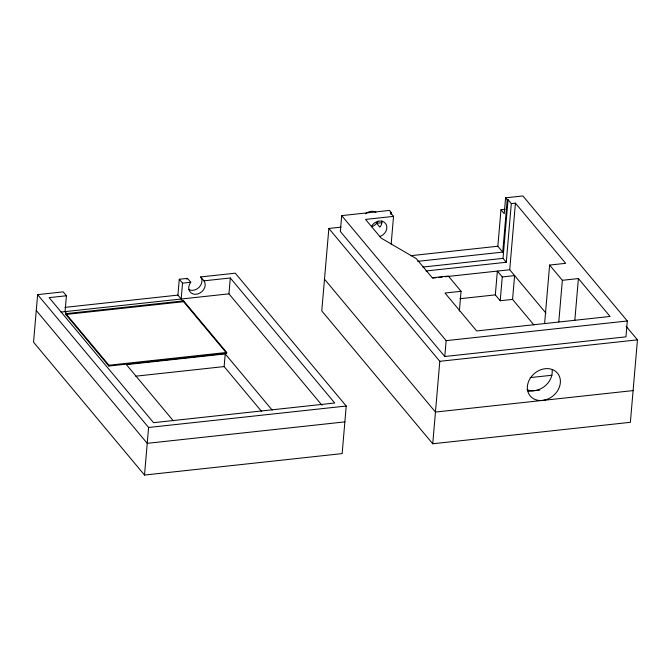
<?xml version="1.0" encoding="UTF-8"?>
<svg xmlns="http://www.w3.org/2000/svg" width="671" height="671" viewBox="0 0 671 671"><rect width="100%" height="100%" fill="white"/><g stroke="black" fill="none" stroke-linecap="round" stroke-linejoin="round"><path stroke-width="1.01" d="M66.689 313.575L65.062 311.629L66.421 295.768L63.158 291.86L37.626 294.628L33.55 342.202L144.508 475.051L342.151 453.596L346.228 406.03L235.269 273.181L200.688 276.93A8.882 7.28 -39.9 0 1 199.228 287.171A8.882 7.28 -39.9 0 1 188.61 289.528M65.8 314.464L65.867 313.667L183.636 300.885L226.706 352.46L226.639 353.256L108.878 366.039L65.8 314.464L183.569 301.682L226.639 353.256M108.878 366.039L108.945 365.242L65.867 313.667M144.508 475.051L148.585 427.477L37.626 294.628M182.806 300.977L177.916 295.114L179.274 279.253L187.511 278.364L190.774 282.273A8.882 7.28 -39.9 0 0 190.908 292.774A8.882 7.28 -39.9 0 0 201.988 291.575A8.882 7.28 -39.9 0 0 203.95 280.839L200.688 276.93M181.178 299.023L182.537 283.162L179.274 279.253M183.569 301.682L183.636 300.885M321.988 405.242L228.945 293.839L230.304 277.979L203.95 280.839M261.682 411.549L224.131 366.584L225.221 353.902L126.391 364.63L173.336 420.834M341.061 227.133L328.849 228.459L321.778 310.916L432.736 443.766L630.379 422.311L637.45 339.853L626.085 326.249M390.925 214.435L391.101 212.38L389.474 210.426L341.707 215.617L340.348 231.47L444.781 356.502L625.951 336.842L627.31 320.981L522.885 195.949L505.59 197.828L504.231 213.68L500.969 209.771L505.053 209.327M391.159 244.169L393.541 216.381L390.279 212.472L391.101 212.38M432.736 443.766L439.807 361.308L328.849 228.459M444.781 356.502L446.14 340.65L341.707 215.617M459.358 311.067L461.061 291.298L448.329 276.058L432.275 277.802L416.23 258.603L381.162 238.113L365.544 219.417L393.541 216.381M417.723 261.338L502.738 252.103L497.84 246.249L500.969 209.771M500.222 300.734L495.324 294.879L497.362 271.092L502.26 276.955L500.222 300.734L512.569 299.4L533.915 324.957M502.738 252.103L507.217 199.773L505.59 197.828M426.035 270.975L506.278 262.269L503.015 258.36L508.048 199.69L507.217 199.773M506.278 262.269L511.31 203.598L508.048 199.69M545.959 313.147L509.717 269.75L515.429 203.145L511.31 203.598M512.569 299.4L514.607 275.613L502.26 276.955M544.626 323.338L549.624 265.062L565.678 263.326L515.429 203.145M558.784 321.929L562.348 280.302L549.624 265.062M574.837 320.184L578.41 278.557L562.348 280.302M381.765 222.713L376.616 223.275L379.878 227.184A8.882 7.28 -39.9 0 0 381.916 220.818M410.753 255.701L497.84 246.249M66.421 295.768L49.126 297.647L153.558 422.68L334.728 403.011L230.304 277.979M182.537 283.162L190.774 282.273M422.772 267.075L503.015 258.36M64.911 307.377L177.916 295.114M60.994 312.065L228.945 293.839M432.694 278.113L435.89 277.76M438.935 277.433L442.147 277.081M445.183 276.754L509.717 269.75M461.061 291.298L444.999 293.042L476.653 330.946L610.065 316.46L578.41 278.557M459.903 298.721L495.324 294.879M108.945 365.242L226.706 352.46M446.14 340.65L627.31 320.981M135.71 376.188L224.131 366.584M439.807 361.308L637.45 339.853M530.149 377.605L552.032 375.232M148.585 427.477L346.228 406.03M528.119 391.336L539.736 390.077M344.869 421.883L147.226 443.338L36.268 310.488M633.097 390.597L435.454 412.053L324.504 279.203M225.221 353.902L272.158 410.107M377.916 221.162A8.882 7.28 -39.9 0 1 371.524 226.79M365.552 213.823A8.882 7.28 -39.9 0 1 375.911 212.346M552.158 370.157A17.765 14.561 -39.9 0 1 544.433 386.471A17.765 14.561 -39.9 0 1 526.945 389.708M371.591 226.152A8.882 7.28 -39.9 0 1 385.615 223.56A8.882 7.28 -39.9 0 1 379.425 236.637M186.865 279.27A8.882 7.28 -39.9 0 1 187.511 278.364M545.129 399.95A17.765 14.561 -39.9 0 0 557.517 373.185A17.765 14.561 -39.9 0 0 528.974 380.574A17.765 14.561 -39.9 0 0 545.129 399.95"/></g></svg>
